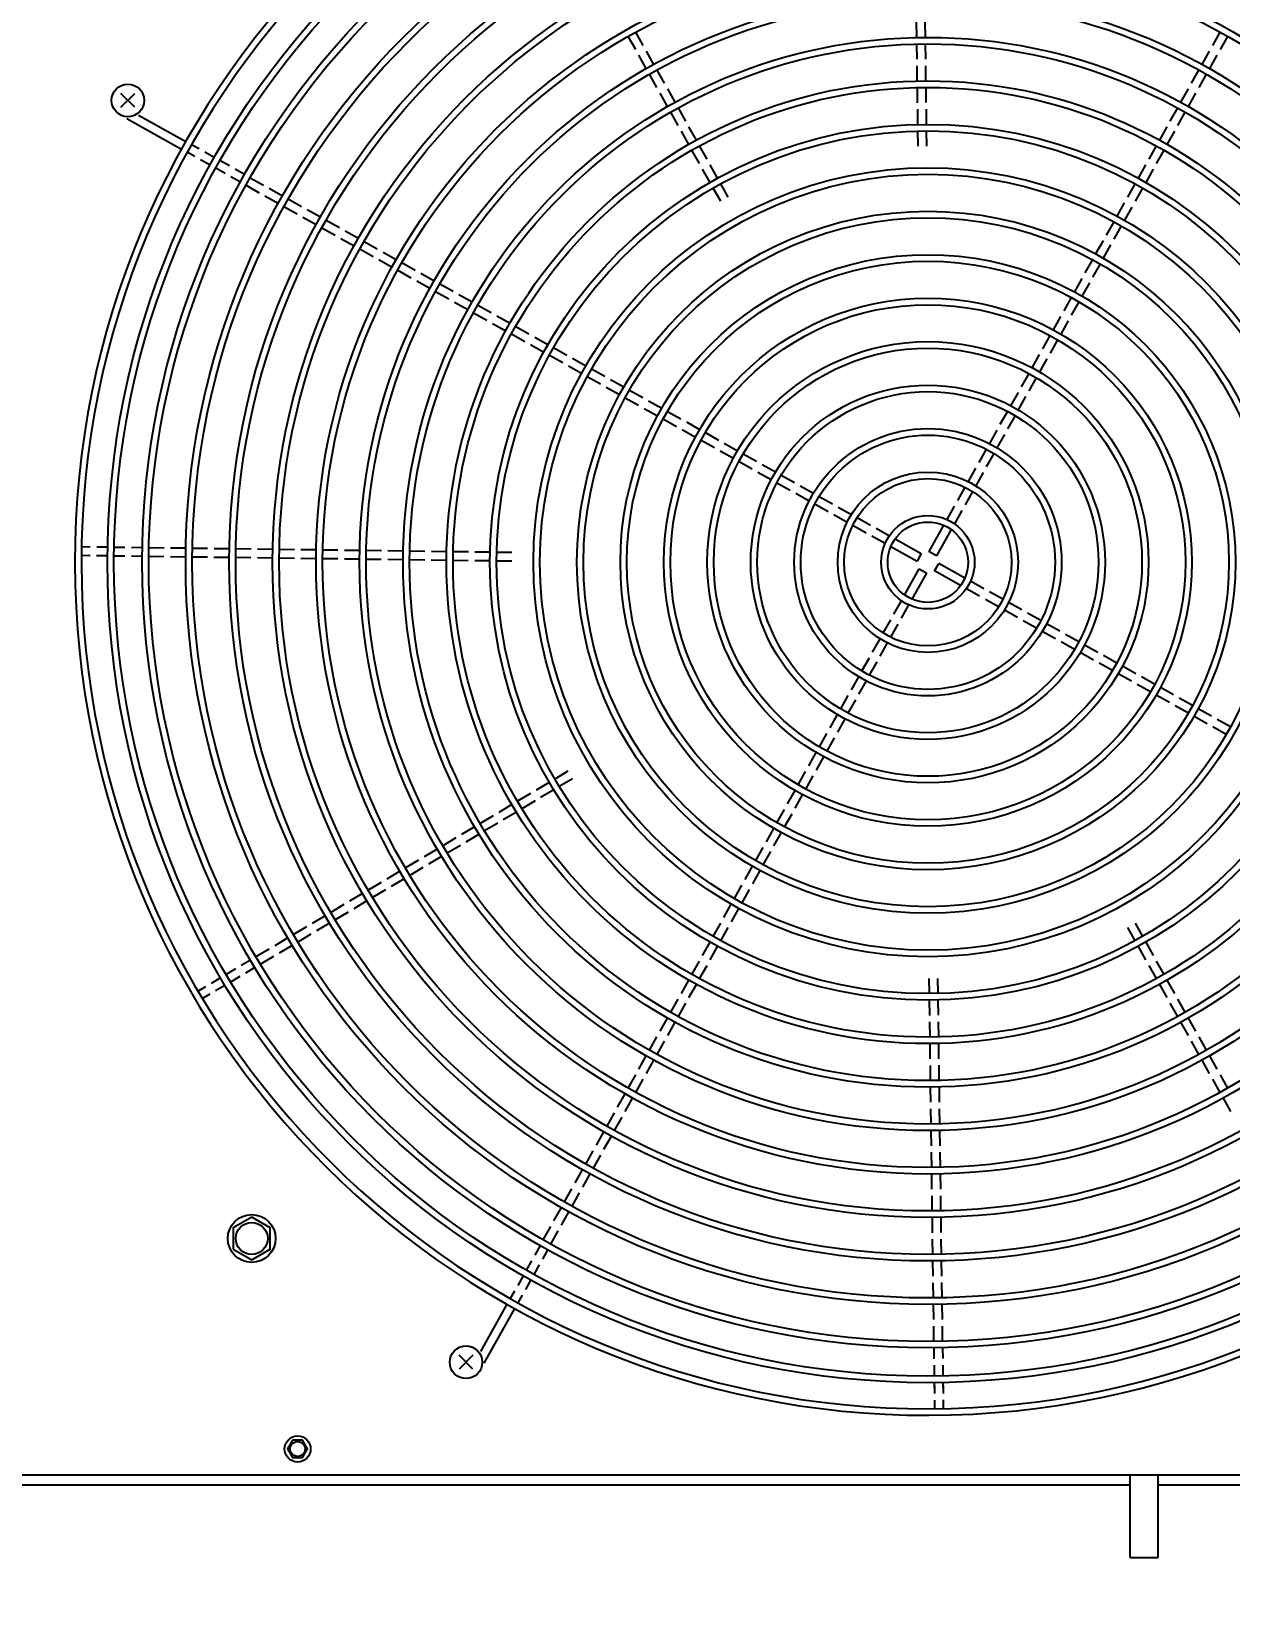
# Model space of a CAD drawing. Header units: millimetres. Extents: x 0 to 31017, y 0 to 21335.
# Drawn here: x 7461.2 to 7516.3, y 6517 to 6589.2 of the extents above; entities that cross this region are included whole.
import ezdxf
from ezdxf import colors
from ezdxf.entities.mleader import LeaderData, LeaderLine
from ezdxf.enums import TextEntityAlignment as Align
from ezdxf.math import Vec2, Vec3

# ---------------------------------------------------------------- set-up
doc = ezdxf.new("R2010")
doc.units = ezdxf.units.MM
doc.styles.get("Standard").update_dxf_attribs({"font": 'arial.ttf'})

# ---------------------------------------------------------------- blocks, each defined once
blk = doc.blocks.new('機組圖灰底')
at = {"color": 8}
for p, q in [((81989.688, -33351.63), (81989.679, -33350.93)), ((81990.088, -33351.625), (81990.079, -33350.925)), ((81976.757, -33352.187), (81976.415, -33351.576)), ((81977.106, -33351.991), (81976.764, -33351.38)), ((81989.701, -33352.63), (81989.692, -33351.93)), ((81990.101, -33352.625), (81990.092, -33351.925)), ((82003.638, -33351.38), (82003.295, -33351.991)), ((82003.986, -33351.576), (82003.644, -33352.187)), ((81977.246, -33353.059), (81976.904, -33352.448)), ((81977.595, -33352.864), (81977.252, -33352.253)), ((82003.149, -33352.253), (82002.807, -33352.864)), ((82003.498, -33352.448), (82003.156, -33353.059)), ((81977.734, -33353.932), (81977.392, -33353.321)), ((81978.083, -33353.736), (81977.741, -33353.125)), ((81989.714, -33353.63), (81989.705, -33352.93)), ((81990.114, -33353.625), (81990.105, -33352.925)), ((82002.66, -33353.125), (82002.318, -33353.736)), ((82003.009, -33353.321), (82002.667, -33353.932)), ((81953.073, -33354.841), (81953.71, -33354.205)), ((81953.71, -33354.841), (81953.073, -33354.205)), ((81978.223, -33354.804), (81977.881, -33354.193)), ((81978.572, -33354.608), (81978.23, -33353.998)), ((81989.727, -33354.63), (81989.718, -33353.93)), ((81990.127, -33354.625), (81990.118, -33353.925)), ((82002.171, -33353.998), (82001.829, -33354.608)), ((82002.52, -33354.193), (82002.178, -33354.804)), ((81979.061, -33355.481), (81978.719, -33354.87)), ((81989.74, -33355.63), (81989.731, -33354.93)), ((81990.14, -33355.625), (81990.131, -33354.925)), ((82001.682, -33354.87), (82001.34, -33355.481)), ((81953.342, -33355.355), (81955.861, -33356.766)), ((81953.88, -33355.198), (81956.056, -33356.417)), ((81978.712, -33355.676), (81978.37, -33355.066)), ((82002.031, -33355.066), (82001.689, -33355.676)), ((81979.201, -33356.549), (81978.859, -33355.938)), ((81979.55, -33356.353), (81979.208, -33355.743)), ((81989.753, -33356.63), (81989.744, -33355.93)), ((81990.153, -33356.625), (81990.144, -33355.925)), ((82001.194, -33355.743), (82000.852, -33356.353)), ((82001.543, -33355.938), (82001.201, -33356.549)), ((81956.472, -33357.106), (81956.123, -33356.911)), ((81956.668, -33356.757), (81956.319, -33356.562)), ((81957.366, -33357.148), (81956.93, -33356.904)), ((81979.69, -33357.421), (81979.347, -33356.811)), ((81980.038, -33357.226), (81979.696, -33356.615)), ((82000.705, -33356.615), (82000.363, -33357.226)), ((82001.054, -33356.811), (82000.712, -33357.421)), ((81957.17, -33357.497), (81956.734, -33357.253)), ((81957.868, -33357.888), (81957.432, -33357.644)), ((81958.064, -33357.539), (81957.627, -33357.295)), ((81958.762, -33357.93), (81958.325, -33357.686)), ((81980.178, -33358.294), (81979.836, -33357.683)), ((81980.527, -33358.098), (81980.185, -33357.488)), ((82000.216, -33357.488), (81999.874, -33358.098)), ((82000.565, -33357.683), (82000.223, -33358.294)), ((81958.566, -33358.279), (81958.13, -33358.035)), ((81958.827, -33358.428), (81959.438, -33358.77)), ((81959.023, -33358.079), (81959.633, -33358.421)), ((81959.895, -33358.567), (81960.506, -33358.909)), ((81980.667, -33359.166), (81980.325, -33358.556)), ((81981.016, -33358.971), (81980.674, -33358.36)), ((81999.727, -33358.36), (81999.385, -33358.971)), ((82000.076, -33358.556), (81999.734, -33359.166)), ((81959.699, -33358.916), (81960.31, -33359.258)), ((81960.767, -33359.056), (81961.378, -33359.398)), ((81999.239, -33359.232), (81998.896, -33359.843)), ((81960.572, -33359.405), (81961.183, -33359.747)), ((81961.444, -33359.894), (81962.055, -33360.236)), ((81961.64, -33359.545), (81962.251, -33359.887)), ((81999.588, -33359.428), (81999.245, -33360.039)), ((81962.317, -33360.383), (81962.927, -33360.725)), ((81962.512, -33360.034), (81963.123, -33360.376)), ((81963.385, -33360.522), (81963.995, -33360.864)), ((81998.75, -33360.105), (81998.408, -33360.716)), ((81999.099, -33360.3), (81998.757, -33360.911)), ((81963.189, -33360.871), (81963.8, -33361.213)), ((81964.062, -33361.36), (81964.672, -33361.702)), ((81964.257, -33361.011), (81964.868, -33361.353)), ((81998.261, -33360.977), (81997.919, -33361.588)), ((81998.61, -33361.173), (81998.268, -33361.784)), ((81964.934, -33361.849), (81965.545, -33362.191)), ((81965.13, -33361.5), (81965.74, -33361.842)), ((81966.002, -33361.989), (81966.613, -33362.331)), ((81997.772, -33361.85), (81997.43, -33362.461)), ((81998.121, -33362.045), (81997.779, -33362.656)), ((81965.807, -33362.338), (81966.417, -33362.68)), ((81966.679, -33362.826), (81967.29, -33363.168)), ((81966.874, -33362.477), (81967.485, -33362.82)), ((81997.283, -33362.722), (81996.941, -33363.333)), ((81967.551, -33363.315), (81968.162, -33363.657)), ((81967.747, -33362.966), (81968.358, -33363.308)), ((81968.619, -33363.455), (81969.23, -33363.797)), ((81996.795, -33363.595), (81996.452, -33364.206)), ((81997.632, -33362.918), (81997.29, -33363.529)), ((81968.424, -33363.804), (81969.035, -33364.146)), ((81969.296, -33364.293), (81969.907, -33364.635)), ((81969.492, -33363.944), (81970.103, -33364.286)), ((81997.144, -33363.79), (81996.801, -33364.401)), ((81970.169, -33364.781), (81970.779, -33365.124)), ((81970.364, -33364.432), (81970.975, -33364.775)), ((81971.237, -33364.921), (81971.847, -33365.263)), ((81996.306, -33364.467), (81995.964, -33365.078)), ((81996.655, -33364.663), (81996.313, -33365.274)), ((81971.041, -33365.27), (81971.652, -33365.612)), ((81971.914, -33365.759), (81972.524, -33366.101)), ((81972.109, -33365.41), (81972.72, -33365.752)), ((81995.817, -33365.34), (81995.475, -33365.951)), ((81996.166, -33365.536), (81995.824, -33366.146)), ((81972.786, -33366.248), (81973.397, -33366.59)), ((81972.982, -33365.899), (81973.592, -33366.241)), ((81973.854, -33366.388), (81974.465, -33366.73)), ((81995.328, -33366.213), (81994.986, -33366.823)), ((81995.677, -33366.408), (81995.335, -33367.019)), ((81973.659, -33366.737), (81974.269, -33367.079)), ((81974.531, -33367.225), (81975.142, -33367.567)), ((81974.727, -33366.876), (81975.337, -33367.218)), ((81994.839, -33367.085), (81994.497, -33367.696)), ((81975.404, -33367.714), (81976.014, -33368.056)), ((81975.599, -33367.365), (81976.21, -33367.707)), ((81976.472, -33367.854), (81977.082, -33368.196)), ((81995.188, -33367.281), (81994.846, -33367.891)), ((81976.276, -33368.203), (81976.887, -33368.545)), ((81977.344, -33368.343), (81977.955, -33368.685)), ((81994.35, -33367.958), (81994.008, -33368.569)), ((81994.699, -33368.153), (81994.357, -33368.764)), ((81977.149, -33368.692), (81977.759, -33369.034)), ((81978.021, -33369.18), (81978.632, -33369.523)), ((81978.217, -33368.832), (81978.827, -33369.174)), ((81979.089, -33369.32), (81979.7, -33369.662)), ((81993.862, -33368.83), (81993.519, -33369.441)), ((81994.211, -33369.026), (81993.868, -33369.637)), ((81978.894, -33369.669), (81979.504, -33370.011)), ((81979.962, -33369.809), (81980.572, -33370.151)), ((81993.373, -33369.703), (81993.03, -33370.314)), ((81993.722, -33369.899), (81993.379, -33370.51)), ((81979.766, -33370.158), (81980.377, -33370.5)), ((81980.639, -33370.647), (81981.25, -33370.989)), ((81980.834, -33370.298), (81981.445, -33370.64)), ((81981.707, -33370.787), (81982.318, -33371.129)), ((81992.884, -33370.576), (81992.541, -33371.187)), ((81993.233, -33370.772), (81992.89, -33371.383)), ((81981.511, -33371.136), (81982.122, -33371.478)), ((81982.579, -33371.276), (81983.19, -33371.618)), ((81992.395, -33371.449), (81992.052, -33372.06)), ((81982.384, -33371.625), (81982.995, -33371.967)), ((81983.257, -33372.114), (81983.867, -33372.456)), ((81983.452, -33371.765), (81984.063, -33372.107)), ((81984.325, -33372.253), (81984.936, -33372.596)), ((81992.744, -33371.645), (81992.401, -33372.256)), ((81984.129, -33372.602), (81984.74, -33372.945)), ((81985.198, -33372.742), (81985.809, -33373.085)), ((81991.905, -33372.322), (81991.563, -33372.934)), ((81992.254, -33372.518), (81991.912, -33373.13)), ((81985.002, -33373.091), (81985.613, -33373.434)), ((81985.875, -33373.581), (81986.487, -33373.923)), ((81986.071, -33373.232), (81986.682, -33373.574)), ((81986.944, -33373.721), (81987.556, -33374.064)), ((81991.416, -33373.196), (81991.072, -33373.809)), ((81991.765, -33373.392), (81991.421, -33374.005)), ((81986.749, -33374.07), (81987.36, -33374.413)), ((81987.818, -33374.211), (81988.431, -33374.554)), ((81990.925, -33374.072), (81990.25, -33375.277)), ((81991.274, -33374.268), (81990.599, -33375.472)), ((81951.657, -33375.074), (81951.257, -33375.069)), ((81952.457, -33375.084), (81951.957, -33375.078)), ((81953.257, -33375.095), (81952.757, -33375.088)), ((81954.057, -33375.105), (81953.557, -33375.099)), ((81955.057, -33375.12), (81954.357, -33375.111)), ((81956.057, -33375.133), (81955.357, -33375.124)), ((81957.057, -33375.146), (81956.357, -33375.136)), ((81958.057, -33375.158), (81957.357, -33375.149)), ((81959.056, -33375.171), (81958.357, -33375.162)), ((81960.056, -33375.184), (81959.356, -33375.175)), ((81987.623, -33374.559), (81988.235, -33374.903)), ((81988.498, -33375.05), (81989.703, -33375.725)), ((81988.694, -33374.701), (81989.899, -33375.376)), ((81951.652, -33375.474), (81951.252, -33375.469)), ((81952.452, -33375.484), (81951.952, -33375.478)), ((81953.252, -33375.495), (81952.752, -33375.488)), ((81954.052, -33375.505), (81953.552, -33375.499)), ((81955.052, -33375.52), (81954.352, -33375.511)), ((81956.051, -33375.533), (81955.352, -33375.524)), ((81957.051, -33375.546), (81956.351, -33375.536)), ((81958.051, -33375.558), (81957.351, -33375.549)), ((81959.051, -33375.571), (81958.351, -33375.562)), ((81960.051, -33375.584), (81959.351, -33375.575)), ((81961.051, -33375.597), (81960.351, -33375.588)), ((81961.056, -33375.197), (81960.356, -33375.188)), ((81962.051, -33375.61), (81961.351, -33375.601)), ((81962.056, -33375.21), (81961.356, -33375.201)), ((81963.051, -33375.623), (81962.351, -33375.614)), ((81963.056, -33375.223), (81962.356, -33375.214)), ((81964.051, -33375.636), (81963.351, -33375.627)), ((81964.056, -33375.236), (81963.356, -33375.227)), ((81965.051, -33375.649), (81964.351, -33375.64)), ((81965.056, -33375.249), (81964.356, -33375.24)), ((81966.051, -33375.662), (81965.351, -33375.653)), ((81966.056, -33375.262), (81965.356, -33375.253)), ((81967.051, -33375.675), (81966.351, -33375.666)), ((81967.056, -33375.275), (81966.356, -33375.266)), ((81968.051, -33375.688), (81967.351, -33375.679)), ((81968.056, -33375.288), (81967.356, -33375.279)), ((81969.051, -33375.701), (81968.351, -33375.692)), ((81969.056, -33375.301), (81968.356, -33375.292)), ((81970.051, -33375.714), (81969.351, -33375.705)), ((81970.056, -33375.314), (81969.356, -33375.305)), ((81971.051, -33375.727), (81970.351, -33375.718)), ((81971.056, -33375.327), (81970.356, -33375.318)), ((81989.899, -33375.376), (81989.703, -33375.725)), ((81990.599, -33375.472), (81990.25, -33375.277)), ((81990.503, -33376.173), (81990.698, -33375.824)), ((81991.903, -33376.499), (81990.698, -33375.824)), ((81989.127, -33377.281), (81989.802, -33376.077)), ((81989.476, -33377.477), (81990.151, -33376.272)), ((81989.802, -33376.077), (81990.151, -33376.272)), ((81991.707, -33376.848), (81990.503, -33376.173)), ((81992.583, -33377.338), (81991.97, -33376.995)), ((81992.779, -33376.99), (81992.166, -33376.646)), ((81993.653, -33377.479), (81993.041, -33377.136)), ((81988.637, -33378.157), (81988.98, -33377.544)), ((81988.986, -33378.353), (81989.329, -33377.74)), ((81993.457, -33377.828), (81992.845, -33377.485)), ((81994.331, -33378.317), (81993.719, -33377.975)), ((81994.526, -33377.968), (81993.915, -33377.626)), ((81988.147, -33379.031), (81988.49, -33378.419)), ((81988.496, -33379.227), (81988.839, -33378.615)), ((81995.204, -33378.807), (81994.592, -33378.464)), ((81995.399, -33378.458), (81994.788, -33378.115)), ((81996.272, -33378.947), (81995.661, -33378.604)), ((81987.658, -33379.904), (81988, -33379.293)), ((81988.007, -33380.1), (81988.349, -33379.489)), ((81996.076, -33379.296), (81995.465, -33378.953)), ((81996.949, -33379.784), (81996.338, -33379.442)), ((81997.145, -33379.435), (81996.534, -33379.093)), ((81987.169, -33380.777), (81987.511, -33380.166)), ((81997.822, -33380.273), (81997.211, -33379.931)), ((81998.017, -33379.924), (81997.406, -33379.582)), ((81998.89, -33380.413), (81998.279, -33380.071)), ((81987.518, -33380.973), (81987.86, -33380.362)), ((81998.694, -33380.762), (81998.084, -33380.42)), ((81999.567, -33381.251), (81998.956, -33380.909)), ((81999.763, -33380.902), (81999.152, -33380.56)), ((81986.68, -33381.65), (81987.022, -33381.039)), ((81987.029, -33381.846), (81987.371, -33381.235)), ((82000.44, -33381.74), (81999.829, -33381.398)), ((82000.635, -33381.391), (82000.024, -33381.049)), ((82001.508, -33381.88), (82000.897, -33381.538)), ((81986.191, -33382.523), (81986.533, -33381.912)), ((81986.54, -33382.719), (81986.882, -33382.108)), ((82001.312, -33382.229), (82000.701, -33381.887)), ((82002.185, -33382.717), (82001.574, -33382.375)), ((82002.38, -33382.369), (82001.769, -33382.026)), ((81985.702, -33383.396), (81986.044, -33382.785)), ((81986.051, -33383.591), (81986.393, -33382.98)), ((82003.057, -33383.206), (82002.446, -33382.864)), ((82003.253, -33382.857), (82002.642, -33382.515)), ((82004.125, -33383.346), (82003.514, -33383.004)), ((81985.213, -33384.268), (81985.555, -33383.658)), ((82003.93, -33383.695), (82003.319, -33383.353)), ((81984.724, -33385.141), (81985.066, -33384.53)), ((81985.562, -33384.464), (81985.904, -33383.853)), ((81985.073, -33385.336), (81985.415, -33384.726)), ((81972.781, -33385.902), (81972.179, -33386.26)), ((81973.64, -33385.391), (81973.039, -33385.749)), ((81973.845, -33385.735), (81973.243, -33386.092)), ((81984.235, -33386.013), (81984.577, -33385.403)), ((81984.584, -33386.209), (81984.926, -33385.598)), ((81971.921, -33386.413), (81971.319, -33386.771)), ((81972.985, -33386.246), (81972.383, -33386.604)), ((81983.746, -33386.886), (81984.089, -33386.275)), ((81984.095, -33387.082), (81984.438, -33386.471)), ((81970.202, -33387.436), (81969.6, -33387.793)), ((81971.062, -33386.924), (81970.46, -33387.282)), ((81971.266, -33387.268), (81970.664, -33387.626)), ((81972.126, -33386.757), (81971.524, -33387.115)), ((81983.258, -33387.759), (81983.6, -33387.148)), ((81983.607, -33387.954), (81983.949, -33387.343)), ((81969.343, -33387.947), (81968.741, -33388.305)), ((81970.407, -33387.779), (81969.805, -33388.137)), ((81982.769, -33388.631), (81983.111, -33388.02)), ((81968.483, -33388.458), (81967.881, -33388.816)), ((81968.688, -33388.802), (81968.086, -33389.16)), ((81969.547, -33388.291), (81968.945, -33388.648)), ((81982.28, -33389.504), (81982.622, -33388.893)), ((81983.118, -33388.827), (81983.46, -33388.216)), ((81966.764, -33389.48), (81966.162, -33389.838)), ((81967.624, -33388.969), (81967.022, -33389.327)), ((81967.828, -33389.313), (81967.226, -33389.671)), ((81982.629, -33389.699), (81982.971, -33389.088)), ((81965.905, -33389.992), (81965.303, -33390.349)), ((81966.109, -33390.335), (81965.507, -33390.693)), ((81966.969, -33389.824), (81966.367, -33390.182)), ((81981.791, -33390.376), (81982.133, -33389.765)), ((81982.14, -33390.572), (81982.482, -33389.961)), ((81964.186, -33391.014), (81963.584, -33391.372)), ((81965.045, -33390.503), (81964.443, -33390.861)), ((81965.25, -33390.846), (81964.648, -33391.204)), ((81981.302, -33391.249), (81981.645, -33390.638)), ((81981.651, -33391.444), (81981.994, -33390.833)), ((81963.326, -33391.525), (81962.724, -33391.883)), ((81964.39, -33391.358), (81963.788, -33391.715)), ((81980.814, -33392.121), (81981.156, -33391.51)), ((81981.163, -33392.316), (81981.505, -33391.706)), ((81962.467, -33392.036), (81961.865, -33392.394)), ((81962.671, -33392.38), (81962.069, -33392.738)), ((81963.531, -33391.869), (81962.929, -33392.227)), ((81980.325, -33392.993), (81980.667, -33392.383)), ((81999.734, -33392.383), (82000.076, -33392.993)), ((81960.748, -33393.059), (81960.146, -33393.416)), ((81961.607, -33392.547), (81961.005, -33392.905)), ((81961.812, -33392.891), (81961.21, -33393.249)), ((81980.674, -33393.189), (81981.016, -33392.578)), ((81999.385, -33392.578), (81999.727, -33393.189)), ((81959.888, -33393.57), (81959.286, -33393.928)), ((81960.093, -33393.914), (81959.491, -33394.271)), ((81960.952, -33393.402), (81960.35, -33393.76)), ((81979.836, -33393.866), (81980.178, -33393.255)), ((81980.185, -33394.061), (81980.527, -33393.451)), ((81999.874, -33393.451), (82000.216, -33394.061)), ((82000.223, -33393.255), (82000.565, -33393.866)), ((81958.34, -33394.488), (81957.91, -33394.744)), ((81959.028, -33394.079), (81958.598, -33394.335)), ((81959.232, -33394.423), (81958.802, -33394.679)), ((81979.347, -33394.738), (81979.69, -33394.128)), ((81979.696, -33394.934), (81980.038, -33394.323)), ((82000.363, -33394.323), (82000.705, -33394.934)), ((82000.712, -33394.128), (82001.054, -33394.738)), ((81956.965, -33395.306), (81956.621, -33395.511)), ((81957.652, -33394.897), (81957.223, -33395.153)), ((81957.857, -33395.241), (81957.427, -33395.497)), ((81958.545, -33394.832), (81958.115, -33395.088)), ((81978.859, -33395.611), (81979.201, -33395)), ((81979.208, -33395.806), (81979.55, -33395.196)), ((81990.248, -33394.924), (81990.257, -33395.624)), ((81990.648, -33394.919), (81990.657, -33395.619)), ((82000.852, -33395.196), (82001.194, -33395.806)), ((82001.201, -33395), (82001.543, -33395.611)), ((81957.169, -33395.65), (81956.826, -33395.854)), ((81978.37, -33396.483), (81978.712, -33395.873)), ((81978.719, -33396.679), (81979.061, -33396.068)), ((81990.261, -33395.924), (81990.27, -33396.624)), ((81990.661, -33395.919), (81990.67, -33396.619)), ((82001.34, -33396.068), (82001.682, -33396.679)), ((82001.689, -33395.873), (82002.031, -33396.483)), ((81977.881, -33397.356), (81978.223, -33396.745)), ((82002.178, -33396.745), (82002.52, -33397.356)), ((81978.23, -33397.551), (81978.572, -33396.941)), ((81990.274, -33396.924), (81990.283, -33397.624)), ((81990.674, -33396.919), (81990.683, -33397.619)), ((82001.829, -33396.941), (82002.171, -33397.551)), ((81977.392, -33398.228), (81977.734, -33397.617)), ((81977.741, -33398.424), (81978.083, -33397.813)), ((81990.287, -33397.924), (81990.296, -33398.624)), ((81990.687, -33397.919), (81990.696, -33398.619)), ((82002.318, -33397.813), (82002.66, -33398.424)), ((82002.667, -33397.617), (82003.009, -33398.228)), ((81976.904, -33399.101), (81977.246, -33398.49)), ((81977.252, -33399.296), (81977.595, -33398.685)), ((81990.3, -33398.924), (81990.309, -33399.624)), ((81990.7, -33398.919), (81990.709, -33399.619)), ((82002.807, -33398.685), (82003.149, -33399.296)), ((82003.156, -33398.49), (82003.498, -33399.101)), ((81976.415, -33399.973), (81976.757, -33399.362)), ((81976.764, -33400.169), (81977.106, -33399.558)), ((82003.295, -33399.558), (82003.638, -33400.169)), ((82003.644, -33399.362), (82003.986, -33399.973)), ((81975.926, -33400.846), (81976.268, -33400.235)), ((81976.275, -33401.041), (81976.617, -33400.43)), ((81990.313, -33399.924), (81990.322, -33400.624)), ((81990.713, -33399.919), (81990.722, -33400.619)), ((82003.784, -33400.43), (82004.126, -33401.041)), ((81975.437, -33401.718), (81975.779, -33401.107)), ((81990.326, -33400.924), (81990.335, -33401.624)), ((81990.726, -33400.919), (81990.735, -33401.619)), ((81975.786, -33401.913), (81976.128, -33401.303)), ((81974.948, -33402.59), (81975.291, -33401.98)), ((81975.297, -33402.786), (81975.64, -33402.175)), ((81990.339, -33401.924), (81990.348, -33402.624)), ((81990.739, -33401.919), (81990.748, -33402.619)), ((81974.46, -33403.463), (81974.802, -33402.852)), ((81974.809, -33403.658), (81975.151, -33403.048)), ((81990.352, -33402.924), (81990.361, -33403.624)), ((81990.752, -33402.919), (81990.761, -33403.619)), ((81973.971, -33404.335), (81974.313, -33403.725)), ((81974.32, -33404.531), (81974.662, -33403.92)), ((81990.365, -33403.924), (81990.374, -33404.624)), ((81990.765, -33403.919), (81990.774, -33404.619)), ((81973.482, -33405.208), (81973.824, -33404.597)), ((81972.993, -33406.08), (81973.336, -33405.469)), ((81973.831, -33405.403), (81974.173, -33404.793)), ((81990.378, -33404.924), (81990.387, -33405.624)), ((81990.778, -33404.919), (81990.787, -33405.619)), ((81973.342, -33406.276), (81973.685, -33405.665)), ((81990.391, -33405.924), (81990.4, -33406.624)), ((81990.791, -33405.919), (81990.8, -33406.619)), ((81972.505, -33406.953), (81972.847, -33406.342)), ((81972.854, -33407.148), (81973.196, -33406.537)), ((81990.404, -33406.924), (81990.413, -33407.624)), ((81990.804, -33406.919), (81990.813, -33407.619)), ((81972.357, -33407.214), (81972.112, -33407.65)), ((81972.706, -33407.409), (81972.461, -33407.845)), ((81971.966, -33407.911), (81971.721, -33408.348)), ((81972.315, -33408.107), (81972.07, -33408.543)), ((81990.417, -33407.924), (81990.426, -33408.624)), ((81990.817, -33407.919), (81990.826, -33408.619)), ((81971.575, -33408.609), (81971.33, -33409.046)), ((81971.923, -33408.805), (81971.679, -33409.241)), ((81990.43, -33408.924), (81990.439, -33409.624)), ((81990.83, -33408.919), (81990.839, -33409.618)), ((81971.183, -33409.307), (81970.988, -33409.656)), ((81971.532, -33409.503), (81971.337, -33409.852)), ((81969.624, -33412.095), (81970.843, -33409.919)), ((81969.781, -33412.633), (81971.192, -33410.114)), ((81990.443, -33409.924), (81990.452, -33410.624)), ((81990.843, -33409.918), (81990.852, -33410.618)), ((81990.455, -33410.924), (81990.465, -33411.624)), ((81990.855, -33410.918), (81990.865, -33411.618)), ((81990.474, -33411.923), (81990.481, -33412.423)), ((81990.874, -33411.918), (81990.881, -33412.418)), ((81969.267, -33412.902), (81968.631, -33412.265)), ((81969.267, -33412.265), (81968.631, -33412.902)), ((81990.885, -33412.718), (81990.891, -33413.218)), ((81990.885, -33412.718), (81990.891, -33413.218)), ((81990.485, -33412.723), (81990.491, -33413.223)), ((81990.485, -33412.723), (81990.491, -33413.223)), ((81990.495, -33413.523), (81990.498, -33413.774)), ((81990.495, -33413.523), (81990.502, -33414.023)), ((81990.895, -33413.518), (81990.898, -33413.774)), ((81990.895, -33413.518), (81990.902, -33414.018)), ((81990.506, -33414.323), (81990.511, -33414.723)), ((81990.906, -33414.318), (81990.911, -33414.718)), ((82035.201, -33417.774), (81855.201, -33417.774)), ((82035.081, -33417.774), (81855.321, -33417.774)), ((81999.501, -33421.564), (81999.501, -33417.774)), ((82000.801, -33421.564), (82000.801, -33417.774)), ((81999.501, -33418.244), (81890.901, -33418.244)), ((82031.951, -33418.244), (82000.801, -33418.244)), ((81999.501, -33421.564), (82000.801, -33421.564))]:
    blk.add_line(p, q, dxfattribs=at)
for points in [[(81958.239, -33407.377), (81959.088, -33407.867), (81959.937, -33407.377), (81959.937, -33406.397), (81959.088, -33405.907), (81958.239, -33406.397)], [(81960.971, -33416.176), (81960.741, -33416.574), (81960.971, -33416.973), (81961.431, -33416.973), (81961.661, -33416.574), (81961.431, -33416.176)]]:
    blk.add_lwpolyline(points, close=True, dxfattribs=at)
for centre, radius in [((81990.201, -33375.774), 37.75), ((81990.201, -33375.774), 37.45), ((81990.201, -33375.774), 36.15), ((81990.201, -33375.774), 35.85), ((81990.201, -33375.774), 34.15), ((81990.201, -33375.774), 33.85), ((81990.201, -33375.774), 32.15), ((81990.201, -33375.774), 31.85), ((81990.201, -33375.774), 30.15), ((81990.201, -33375.774), 29.85), ((81990.201, -33375.774), 28.15), ((81990.201, -33375.774), 27.85), ((81990.201, -33375.774), 26.15), ((81990.201, -33375.774), 25.85), ((81990.201, -33375.774), 24.15), ((81990.201, -33375.774), 23.85), ((81953.391, -33354.523), 0.75), ((81990.201, -33375.774), 22.15), ((81990.201, -33375.774), 21.85), ((81990.201, -33375.774), 20.15), ((81990.201, -33375.774), 19.85), ((81990.201, -33375.774), 18.15), ((81990.201, -33375.774), 17.85), ((81990.201, -33375.774), 16.15), ((81990.201, -33375.774), 15.85), ((81990.201, -33375.774), 14.15), ((81990.201, -33375.774), 13.85), ((81990.201, -33375.774), 12.15), ((81990.201, -33375.774), 11.85), ((81990.201, -33375.774), 10.15), ((81990.201, -33375.774), 9.85), ((81990.201, -33375.774), 8.15), ((81990.201, -33375.774), 7.85), ((81990.201, -33375.774), 6.15), ((81990.201, -33375.774), 5.85), ((81990.201, -33375.774), 4.15), ((81990.201, -33375.774), 3.85), ((81990.201, -33375.774), 2.15), ((81990.201, -33375.774), 1.85), ((81959.088, -33406.887), 1.1), ((81959.088, -33406.887), 0.735), ((81968.949, -33412.584), 0.75), ((81961.201, -33416.574), 0.6), ((81961.201, -33416.574), 0.345)]:
    blk.add_circle(centre, radius, dxfattribs=at)
for radius, start, end in [(39.25, 271.55685, 271.54581), (38.95, 271.57203, 271.5714)]:
    blk.add_arc((81990.201, -33375.774), radius, start, end, dxfattribs=at)
blk = doc.blocks.new('_DetailCallout')
at = {"color": 0, "linetype": 'ByBlock', "lineweight": -2, "transparency": 16777216}
blk.add_line((8, 0), (-8, 0), dxfattribs=at)
blk.add_circle((0, 0), 8, dxfattribs=at)
at = {"color": 0, "transparency": 16777216}
for tag, p in [('視圖號碼', (0, 1)), ('圖紙號碼', (0, -6))]:
    blk.add_attdef(tag, text='', height=3, dxfattribs=at).set_placement(p, align=Align.CENTER)

msp = doc.modelspace()

# ---------------------------------------------------------------- block references
at = {"color": 190}
msp.add_blockref('機組圖灰底', (-74487.791, 39940.56), dxfattribs=at)

# ---------------------------------------------------------------- leaders
at = {"color": 175, "true_color": 0x4554a5}
ml = msp.add_multileader_block('Standard', dxfattribs=at)
ml.set_content('_DetailCallout', color=(69, 84, 165), scale=15)
ml.set_attribute('視圖號碼', '冷凍庫', width=0)
ml.set_attribute('圖紙號碼', 'B機', width=0)
ml.set_leader_properties()
ml.build(insert=Vec2(0, 0))
ml.multileader.update_dxf_attribs({"leader_type": 0})
ctx = ml.context
ctx.base_point, ctx.plane_origin = Vec3(7638.952, 20123.637), Vec3(7758.952, 20123.637)
notes = []
notes.append((ctx, [(0, (0, 0, 0), (0, 0), (1, 0), 1, [])]))
ctx.block.insert = Vec3(7758.952, 20123.637)
ml = msp.add_multileader_block('Standard', dxfattribs=at)
ml.set_content('_DetailCallout', color=(69, 84, 165), scale=15)
ml.set_attribute('視圖號碼', '冷凍庫', width=0)
ml.set_attribute('圖紙號碼', 'C機', width=0)
ml.set_leader_properties()
ml.build(insert=Vec2(0, 0))
ml.multileader.update_dxf_attribs({"leader_type": 0})
ctx = ml.context
ctx.base_point, ctx.plane_origin = Vec3(8059.192, 20123.637), Vec3(8179.192, 20123.637)
notes.append((ctx, [(0, (0, 0, 0), (0, 0), (1, 0), 1, [])]))
ctx.block.insert = Vec3(8179.192, 20123.637)
ml = msp.add_multileader_block('Standard', dxfattribs=at)
ml.set_content('_DetailCallout', color=(69, 84, 165), scale=15)
ml.set_attribute('視圖號碼', '冷凍庫', width=0)
ml.set_attribute('圖紙號碼', 'D機', width=0)
ml.set_leader_properties()
ml.build(insert=Vec2(0, 0))
ml.multileader.update_dxf_attribs({"leader_type": 0})
ctx = ml.context
ctx.base_point, ctx.plane_origin = Vec3(8479.432, 20123.637), Vec3(8599.432, 20123.637)
notes.append((ctx, [(0, (0, 0, 0), (0, 0), (1, 0), 1, [])]))
ctx.block.insert = Vec3(8599.432, 20123.637)
ml = msp.add_multileader_block('Standard', dxfattribs=at)
ml.set_content('_DetailCallout', color=(69, 84, 165), scale=15)
ml.set_attribute('視圖號碼', '冷凍庫', width=0)
ml.set_attribute('圖紙號碼', 'E機', width=0)
ml.set_leader_properties()
ml.build(insert=Vec2(0, 0))
ml.multileader.update_dxf_attribs({"leader_type": 0})
ctx = ml.context
ctx.base_point, ctx.plane_origin = Vec3(8899.672, 20123.637), Vec3(9019.672, 20123.637)
notes.append((ctx, [(0, (0, 0, 0), (0, 0), (1, 0), 1, [])]))
ctx.block.insert = Vec3(9019.672, 20123.637)
at = {"color": 251, "true_color": 0x636466}
ml = msp.add_multileader_block('Standard', dxfattribs=at)
ml.set_content('_DetailCallout', color=(99, 100, 102), scale=15)
ml.set_attribute('視圖號碼', '冷凍庫', width=0)
ml.set_attribute('圖紙號碼', 'C', width=0)
ml.set_leader_properties()
ml.build(insert=Vec2(0, 0))
ml.multileader.update_dxf_attribs({"leader_type": 0})
ctx = ml.context
ctx.base_point, ctx.plane_origin = Vec3(8184.001, 19512.639), Vec3(8304.001, 19512.639)
notes.append((ctx, [(0, (0, 0, 0), (0, 0), (1, 0), 1, [])]))
ctx.block.insert = Vec3(8304.001, 19512.639)
at = {"color": 175, "true_color": 0x4554a5}
ml = msp.add_multileader_block('Standard', dxfattribs=at)
ml.set_content('_DetailCallout', color=(69, 84, 165), scale=15)
ml.set_attribute('視圖號碼', '冷藏庫', width=0)
ml.set_attribute('圖紙號碼', 'A機', width=0)
ml.set_leader_properties()
ml.build(insert=Vec2(0, 0))
ml.multileader.update_dxf_attribs({"leader_type": 0})
ctx = ml.context
ctx.base_point, ctx.plane_origin = Vec3(13190.856, 19361.873), Vec3(13310.856, 19361.873)
notes.append((ctx, [(0, (0, 0, 0), (0, 0), (1, 0), 1, [])]))
ctx.block.insert = Vec3(13310.856, 19361.873)
at = {"color": 251, "true_color": 0x636466}
ml = msp.add_multileader_block('Standard', dxfattribs=at)
ml.set_content('_DetailCallout', color=(99, 100, 102), scale=15)
ml.set_attribute('視圖號碼', '冷凍庫', width=0)
ml.set_attribute('圖紙號碼', 'B', width=0)
ml.set_leader_properties()
ml.build(insert=Vec2(0, 0))
ml.multileader.update_dxf_attribs({"leader_type": 0})
ctx = ml.context
ctx.base_point, ctx.plane_origin = Vec3(8184.001, 18923.088), Vec3(8304.001, 18923.088)
notes.append((ctx, [(0, (0, 0, 0), (0, 0), (1, 0), 1, [])]))
ctx.block.insert = Vec3(8304.001, 18923.088)
ml = msp.add_multileader_block('Standard', dxfattribs=at)
ml.set_content('_DetailCallout', color=(99, 100, 102), scale=15)
ml.set_attribute('視圖號碼', '冷凍庫', width=0)
ml.set_attribute('圖紙號碼', 'A', width=0)
ml.set_leader_properties()
ml.build(insert=Vec2(0, 0))
ml.multileader.update_dxf_attribs({"leader_type": 0})
ctx = ml.context
ctx.base_point, ctx.plane_origin = Vec3(7499.344, 18339.269), Vec3(7619.344, 18339.269)
notes.append((ctx, [(0, (0, 0, 0), (0, 0), (1, 0), 1, [])]))
ctx.block.insert = Vec3(7619.344, 18339.269)
ml = msp.add_multileader_block('Standard', dxfattribs=at)
ml.set_content('_DetailCallout', color=(99, 100, 102), scale=15)
ml.set_attribute('視圖號碼', '急速庫', width=0)
ml.set_attribute('圖紙號碼', 'B', width=0)
ml.set_leader_properties()
ml.build(insert=Vec2(0, 0))
ml.multileader.update_dxf_attribs({"leader_type": 0})
ctx = ml.context
ctx.base_point, ctx.plane_origin = Vec3(11503.785, 17825.663), Vec3(11623.785, 17825.663)
notes.append((ctx, [(0, (0, 0, 0), (0, 0), (1, 0), 1, [])]))
ctx.block.insert = Vec3(11623.785, 17825.663)
ml = msp.add_multileader_block('Standard', dxfattribs=at)
ml.set_content('_DetailCallout', color=(99, 100, 102), scale=15)
ml.set_attribute('視圖號碼', '急速庫', width=0)
ml.set_attribute('圖紙號碼', 'A-2', width=0)
ml.set_leader_properties()
ml.build(insert=Vec2(0, 0))
ml.multileader.update_dxf_attribs({"leader_type": 0})
ctx = ml.context
ctx.base_point, ctx.plane_origin = Vec3(11835.985, 17825.663), Vec3(11955.985, 17825.663)
notes.append((ctx, [(0, (0, 0, 0), (0, 0), (1, 0), 1, [])]))
ctx.block.insert = Vec3(11955.985, 17825.663)
ml = msp.add_multileader_block('Standard', dxfattribs=at)
ml.set_content('_DetailCallout', color=(99, 100, 102), scale=15)
ml.set_attribute('視圖號碼', '急速庫', width=0)
ml.set_attribute('圖紙號碼', 'A-1', width=0)
ml.set_leader_properties()
ml.build(insert=Vec2(0, 0))
ml.multileader.update_dxf_attribs({"leader_type": 0})
ctx = ml.context
ctx.base_point, ctx.plane_origin = Vec3(12173.044, 17825.663), Vec3(12293.044, 17825.663)
notes.append((ctx, [(0, (0, 0, 0), (0, 0), (1, 0), 1, [])]))
ctx.block.insert = Vec3(12293.044, 17825.663)
ml = msp.add_multileader_block('Standard', dxfattribs=at)
ml.set_content('_DetailCallout', color=(99, 100, 102), scale=15)
ml.set_attribute('視圖號碼', '冷凍庫', width=0)
ml.set_attribute('圖紙號碼', 'E', width=0)
ml.set_leader_properties()
ml.build(insert=Vec2(0, 0))
ml.multileader.update_dxf_attribs({"leader_type": 0})
ctx = ml.context
ctx.base_point, ctx.plane_origin = Vec3(9756.349, 17711.853), Vec3(9876.349, 17711.853)
notes.append((ctx, [(0, (0, 0, 0), (0, 0), (1, 0), 1, [])]))
ctx.block.insert = Vec3(9876.349, 17711.853)
at = {"color": 175, "true_color": 0x4554a5}
ml = msp.add_multileader_block('Standard', dxfattribs=at)
ml.set_content('_DetailCallout', color=(69, 84, 165), scale=15)
ml.set_attribute('視圖號碼', '急速庫', width=0)
ml.set_attribute('圖紙號碼', 'B機', width=0)
ml.set_leader_properties()
ml.build(insert=Vec2(0, 0))
ml.multileader.update_dxf_attribs({"leader_type": 0})
ctx = ml.context
ctx.base_point, ctx.plane_origin = Vec3(10848.711, 17628.063), Vec3(10968.711, 17628.063)
notes.append((ctx, [(0, (0, 0, 0), (0, 0), (1, 0), 1, [])]))
ctx.block.insert = Vec3(10968.711, 17628.063)
ml = msp.add_multileader_block('Standard', dxfattribs=at)
ml.set_content('_DetailCallout', color=(69, 84, 165), scale=15)
ml.set_attribute('視圖號碼', '半成品', width=0)
ml.set_attribute('圖紙號碼', 'B機', width=0)
ml.set_leader_properties()
ml.build(insert=Vec2(0, 0))
ml.multileader.update_dxf_attribs({"leader_type": 0})
ctx = ml.context
ctx.base_point, ctx.plane_origin = Vec3(10572.64, 17628.063), Vec3(10692.64, 17628.063)
notes.append((ctx, [(0, (0, 0, 0), (0, 0), (1, 0), 1, [])]))
ctx.block.insert = Vec3(10692.64, 17628.063)
ml = msp.add_multileader_block('Standard', dxfattribs=at)
ml.set_content('_DetailCallout', color=(69, 84, 165), scale=15)
ml.set_attribute('視圖號碼', '急速庫', width=0)
ml.set_attribute('圖紙號碼', 'A機', width=0)
ml.set_leader_properties()
ml.build(insert=Vec2(0, 0))
ml.multileader.update_dxf_attribs({"leader_type": 0})
ctx = ml.context
ctx.base_point, ctx.plane_origin = Vec3(10848.711, 17335.063), Vec3(10968.711, 17335.063)
notes.append((ctx, [(0, (0, 0, 0), (0, 0), (1, 0), 1, [])]))
ctx.block.insert = Vec3(10968.711, 17335.063)
ml = msp.add_multileader_block('Standard', dxfattribs=at)
ml.set_content('_DetailCallout', color=(69, 84, 165), scale=15)
ml.set_attribute('視圖號碼', '半成品', width=0)
ml.set_attribute('圖紙號碼', 'A機', width=0)
ml.set_leader_properties()
ml.build(insert=Vec2(0, 0))
ml.multileader.update_dxf_attribs({"leader_type": 0})
ctx = ml.context
ctx.base_point, ctx.plane_origin = Vec3(10572.64, 17335.063), Vec3(10692.64, 17335.063)
notes.append((ctx, [(0, (0, 0, 0), (0, 0), (1, 0), 1, [])]))
ctx.block.insert = Vec3(10692.64, 17335.063)
at = {"color": 251, "true_color": 0x636466}
ml = msp.add_multileader_block('Standard', dxfattribs=at)
ml.set_content('_DetailCallout', color=(99, 100, 102), scale=15)
ml.set_attribute('視圖號碼', '冷凍庫', width=0)
ml.set_attribute('圖紙號碼', 'D', width=0)
ml.set_leader_properties()
ml.build(insert=Vec2(0, 0))
ml.multileader.update_dxf_attribs({"leader_type": 0})
ctx = ml.context
ctx.base_point, ctx.plane_origin = Vec3(8144.002, 17129.724), Vec3(8264.002, 17129.724)
notes.append((ctx, [(0, (0, 0, 0), (0, 0), (1, 0), 1, [])]))
ctx.block.insert = Vec3(8264.002, 17129.724)
ml = msp.add_multileader_block('Standard', dxfattribs=at)
ml.set_content('_DetailCallout', color=(99, 100, 102), scale=15)
ml.set_attribute('視圖號碼', '半成品', width=0)
ml.set_attribute('圖紙號碼', 'B', width=0)
ml.set_leader_properties()
ml.build(insert=Vec2(0, 0))
ml.multileader.update_dxf_attribs({"leader_type": 0})
ctx = ml.context
ctx.base_point, ctx.plane_origin = Vec3(11496.436, 16648.921), Vec3(11616.436, 16648.921)
notes.append((ctx, [(0, (0, 0, 0), (0, 0), (1, 0), 1, [])]))
ctx.block.insert = Vec3(11616.436, 16648.921)
ml = msp.add_multileader_block('Standard', dxfattribs=at)
ml.set_content('_DetailCallout', color=(99, 100, 102), scale=15)
ml.set_attribute('視圖號碼', '半成品', width=0)
ml.set_attribute('圖紙號碼', 'A-2', width=0)
ml.set_leader_properties()
ml.build(insert=Vec2(0, 0))
ml.multileader.update_dxf_attribs({"leader_type": 0})
ctx = ml.context
ctx.base_point, ctx.plane_origin = Vec3(11828.636, 16648.921), Vec3(11948.636, 16648.921)
notes.append((ctx, [(0, (0, 0, 0), (0, 0), (1, 0), 1, [])]))
ctx.block.insert = Vec3(11948.636, 16648.921)
ml = msp.add_multileader_block('Standard', dxfattribs=at)
ml.set_content('_DetailCallout', color=(99, 100, 102), scale=15)
ml.set_attribute('視圖號碼', '半成品', width=0)
ml.set_attribute('圖紙號碼', 'A-1', width=0)
ml.set_leader_properties()
ml.build(insert=Vec2(0, 0))
ml.multileader.update_dxf_attribs({"leader_type": 0})
ctx = ml.context
ctx.base_point, ctx.plane_origin = Vec3(12165.695, 16648.921), Vec3(12285.695, 16648.921)
notes.append((ctx, [(0, (0, 0, 0), (0, 0), (1, 0), 1, [])]))
ctx.block.insert = Vec3(12285.695, 16648.921)
ml = msp.add_multileader_block('Standard', dxfattribs=at)
ml.set_content('_DetailCallout', color=(99, 100, 102), scale=15)
ml.set_attribute('視圖號碼', '急速庫', width=0)
ml.set_attribute('圖紙號碼', 'A機', width=0)
ml.set_leader_properties()
ml.build(insert=Vec2(0, 0))
ml.multileader.update_dxf_attribs({"leader_type": 0})
ctx = ml.context
ctx.base_point, ctx.plane_origin = Vec3(10926.37, 16519.783), Vec3(11046.37, 16519.783)
notes.append((ctx, [(0, (0, 0, 0), (0, 0), (1, 0), 1, [])]))
ctx.block.insert = Vec3(11046.37, 16519.783)
ml = msp.add_multileader_block('Standard', dxfattribs=at)
ml.set_content('_DetailCallout', color=(99, 100, 102), scale=15)
ml.set_attribute('視圖號碼', '半成品', width=0)
ml.set_attribute('圖紙號碼', 'A機', width=0)
ml.set_leader_properties()
ml.build(insert=Vec2(0, 0))
ml.multileader.update_dxf_attribs({"leader_type": 0})
ctx = ml.context
ctx.base_point, ctx.plane_origin = Vec3(10650.298, 16519.783), Vec3(10770.298, 16519.783)
notes.append((ctx, [(0, (0, 0, 0), (0, 0), (1, 0), 1, [])]))
ctx.block.insert = Vec3(10770.298, 16519.783)
ml = msp.add_multileader_block('Standard', dxfattribs=at)
ml.set_content('_DetailCallout', color=(99, 100, 102), scale=15)
ml.set_attribute('視圖號碼', '急速庫', width=0)
ml.set_attribute('圖紙號碼', 'B機', width=0)
ml.set_leader_properties()
ml.build(insert=Vec2(0, 0))
ml.multileader.update_dxf_attribs({"leader_type": 0})
ctx = ml.context
ctx.base_point, ctx.plane_origin = Vec3(10996.37, 16154.247), Vec3(11116.37, 16154.247)
notes.append((ctx, [(0, (0, 0, 0), (0, 0), (1, 0), 1, [])]))
ctx.block.insert = Vec3(11116.37, 16154.247)
ml = msp.add_multileader_block('Standard', dxfattribs=at)
ml.set_content('_DetailCallout', color=(99, 100, 102), scale=15)
ml.set_attribute('視圖號碼', '半成品', width=0)
ml.set_attribute('圖紙號碼', 'B機', width=0)
ml.set_leader_properties()
ml.build(insert=Vec2(0, 0))
ml.multileader.update_dxf_attribs({"leader_type": 0})
ctx = ml.context
ctx.base_point, ctx.plane_origin = Vec3(10720.298, 16154.247), Vec3(10840.298, 16154.247)
notes.append((ctx, [(0, (0, 0, 0), (0, 0), (1, 0), 1, [])]))
ctx.block.insert = Vec3(10840.298, 16154.247)
at = {"color": 230}
ml = msp.add_multileader_block('Standard', dxfattribs=at)
ml.set_content('_DetailCallout', color=230, scale=15)
ml.set_attribute('視圖號碼', '冷凍庫', width=0)
ml.set_attribute('圖紙號碼', 'B機', width=0)
ml.set_leader_properties()
ml.build(insert=Vec2(0, 0))
ml.multileader.update_dxf_attribs({"leader_type": 0})
ctx = ml.context
ctx.base_point, ctx.plane_origin = Vec3(7318.949, 6769.094), Vec3(7438.949, 6769.094)
notes.append((ctx, [(0, (0, 0, 0), (0, 0), (1, 0), 1, [])]))
ctx.block.insert = Vec3(7438.949, 6769.094)
ml = msp.add_multileader_block('Standard', dxfattribs=at)
ml.set_content('_DetailCallout', color=230, scale=15)
ml.set_attribute('視圖號碼', '冷凍庫', width=0)
ml.set_attribute('圖紙號碼', 'C機', width=0)
ml.set_leader_properties()
ml.build(insert=Vec2(0, 0))
ml.multileader.update_dxf_attribs({"leader_type": 0})
ctx = ml.context
ctx.base_point, ctx.plane_origin = Vec3(7739.189, 6769.094), Vec3(7859.189, 6769.094)
notes.append((ctx, [(0, (0, 0, 0), (0, 0), (1, 0), 1, [])]))
ctx.block.insert = Vec3(7859.189, 6769.094)
ml = msp.add_multileader_block('Standard', dxfattribs=at)
ml.set_content('_DetailCallout', color=230, scale=15)
ml.set_attribute('視圖號碼', '冷凍庫', width=0)
ml.set_attribute('圖紙號碼', 'D機', width=0)
ml.set_leader_properties()
ml.build(insert=Vec2(0, 0))
ml.multileader.update_dxf_attribs({"leader_type": 0})
ctx = ml.context
ctx.base_point, ctx.plane_origin = Vec3(8159.429, 6769.094), Vec3(8279.429, 6769.094)
notes.append((ctx, [(0, (0, 0, 0), (0, 0), (1, 0), 1, [])]))
ctx.block.insert = Vec3(8279.429, 6769.094)
ml = msp.add_multileader_block('Standard', dxfattribs=at)
ml.set_content('_DetailCallout', color=230, scale=15)
ml.set_attribute('視圖號碼', '冷凍庫', width=0)
ml.set_attribute('圖紙號碼', 'E機', width=0)
ml.set_leader_properties()
ml.build(insert=Vec2(0, 0))
ml.multileader.update_dxf_attribs({"leader_type": 0})
ctx = ml.context
ctx.base_point, ctx.plane_origin = Vec3(8579.669, 6769.094), Vec3(8699.669, 6769.094)
notes.append((ctx, [(0, (0, 0, 0), (0, 0), (1, 0), 1, [])]))
ctx.block.insert = Vec3(8699.669, 6769.094)
for ctx, leaders in notes:
    for number, flags, end, landing, length, lines in leaders:
        leader = LeaderData()
        leader.index, (leader.has_last_leader_line, leader.has_dogleg_vector, leader.attachment_direction) = number, flags
        leader.last_leader_point, leader.dogleg_vector, leader.dogleg_length = Vec3(end), Vec3(landing), length
        for number, points, colour, breaks in lines:
            line = LeaderLine()
            line.index, line.vertices, line.color, line.breaks = number, Vec3.list(points), colors.encode_raw_color(colour), breaks
            leader.lines.append(line)
        ctx.leaders.append(leader)

doc.saveas('drawing.dxf')
